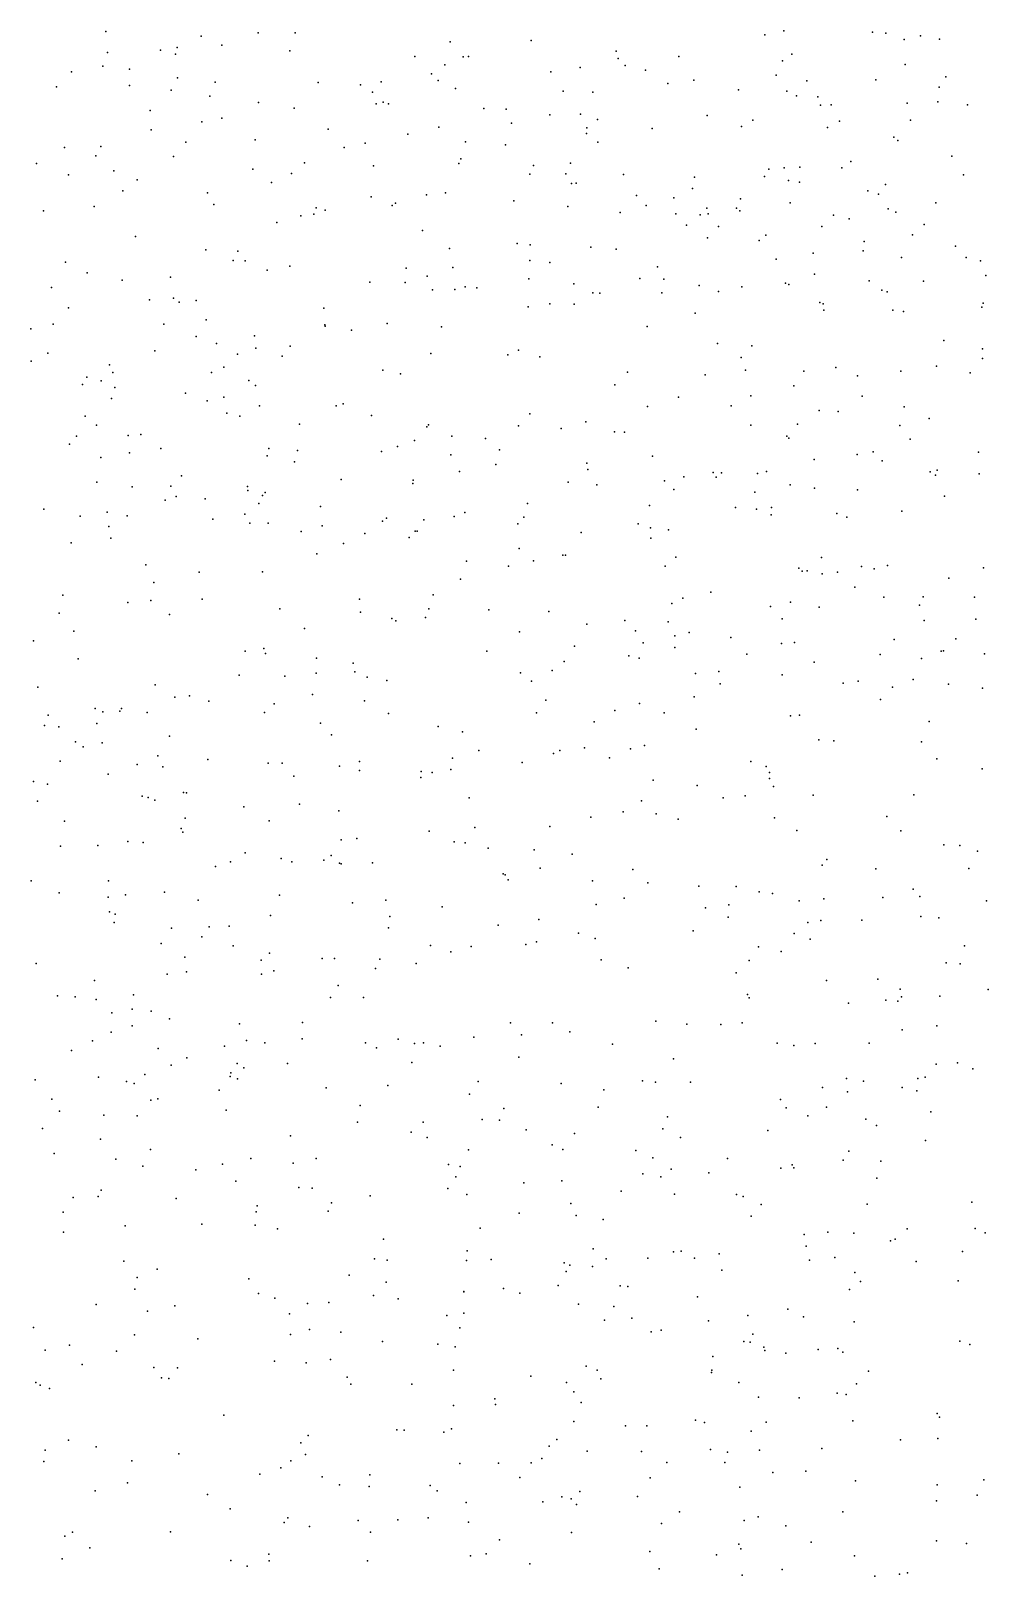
# Model space of a CAD drawing. Header units: metres. Extents: x -23.9 to 23.9, y -28.5 to 28.5.
# Drawn here: x -10.322 to -7.485, y -14.191 to -9.609 of the extents above; entities that cross this region are included whole.
import ezdxf

# ---------------------------------------------------------------- set-up
doc = ezdxf.new("R2010")
doc.units = ezdxf.units.M

msp = doc.modelspace()

# ---------------------------------------------------------------- linework, layer by layer
for p in [(-10.1002, -9.6109, -9.0457), (-9.6486, -9.6143, -13.7542), (-9.5391, -9.614, -13.4104), (-8.1466, -9.6203, -8.8748), (-8.0902, -9.6087, 9.3135), (-7.8272, -9.6122, -6.947), (-7.7877, -9.6159, -0.2449), (-9.9377, -9.6656, 8.4913), (-9.8887, -9.6583, 13.5143), (-9.8174, -9.6248, 9.7693), (-9.7558, -9.651, 10.355), (-9.5542, -9.6681, 5.8464), (-9.079, -9.6416, -4.6395), (-8.8392, -9.6376, 9.7464), (-7.7341, -9.6338, 11.6408), (-7.6855, -9.6229, -2.4034), (-7.6286, -9.633, 15.6838), (-10.1085, -9.7134, 3.4056), (-10.0954, -9.6724, -13.4001), (-9.893, -9.6781, -12.4814), (-9.1843, -9.6849, 1.1174), (-9.0954, -9.709, 14.7656), (-9.0413, -9.6851, -15.1517), (-9.0251, -9.6843, -13.4055), (-8.5876, -9.669, -10.6533), (-8.5812, -9.6909, -14.7376), (-8.5604, -9.7112, -2.3682), (-8.4014, -9.6843, -6.9507), (-8.0941, -9.6979, -11.6748), (-8.0662, -9.6775, -0.8016), (-7.7312, -9.7084, 4.7965), (-10.202, -9.7301, 1.4492), (-10.0296, -9.7217, 5.5371), (-9.8877, -9.7478, -10.6402), (-9.2842, -9.7598, -14.3123), (-9.1347, -9.7356, -2.2117), (-9.1154, -9.7561, 4.3194), (-8.7805, -9.7301, -4.4779), (-8.6944, -9.7174, -11.1044), (-8.5, -9.7249, -10.1939), (-8.3567, -9.7551, 14.853), (-8.1133, -9.7395, 15.4499), (-8.0222, -9.7567, -14.5376), (-7.8175, -9.754, -1.918), (-7.6098, -9.7446, 5.9805), (-10.246, -9.7747, 11.0472), (-10.0297, -9.771, 12.9497), (-9.9066, -9.7849, -1.4825), (-9.7921, -9.8022, -14.0146), (-9.7759, -9.7608, 10.9696), (-9.4705, -9.762, -15.1109), (-9.3454, -9.7683, 14.2204), (-9.3095, -9.7908, 7.9947), (-9.0635, -9.7795, 1.6744), (-8.7448, -9.7877, 13.5675), (-8.6565, -9.7903, 2.0171), (-8.4345, -9.765, -5.9608), (-8.2252, -9.7834, -1.2278), (-8.0814, -9.7876, -3.743), (-8.0528, -9.8008, -10.1239), (-7.9896, -9.8047, 10.5278), (-7.6295, -9.7755, 9.611), (-9.9687, -9.8451, 9.4715), (-9.6474, -9.8208, -10.0659), (-9.5417, -9.8382, 13.8149), (-9.2991, -9.8247, 6.157), (-9.2783, -9.82, -13.2012), (-9.2623, -9.8251, 7.5401), (-8.9792, -9.8392, 10.3819), (-8.9131, -9.8409, 6.2572), (-7.9813, -9.8289, -0.4638), (-7.9505, -9.8281, -5.828), (-7.7253, -9.8227, -11.4947), (-7.6338, -9.8194, 12.1712), (-7.5458, -9.8282, 10.3565), (-9.815, -9.8784, 12.081), (-9.7563, -9.8679, 3.4839), (-9.113, -9.894, -15.5134), (-8.8977, -9.8826, 0.0332), (-8.7839, -9.8576, 13.0673), (-8.6935, -9.8554, -0.9065), (-8.6742, -9.8963, -13.4022), (-8.6429, -9.8715, -8.8922), (-8.3177, -9.8594, 4.5918), (-8.2163, -9.8922, 10.967), (-8.182, -9.8731, -14.8901), (-7.9606, -9.8951, 1.0377), (-7.9251, -9.8766, 5.9383), (-7.7148, -9.8738, -10.6397), (-9.9652, -9.9017, -3.8815), (-9.8633, -9.9385, -9.066), (-9.6574, -9.9316, -14.8364), (-9.4406, -9.9002, 4.3354), (-9.331, -9.9419, -1.8356), (-9.2044, -9.9153, -2.4934), (-9.0344, -9.9372, -9.4953), (-8.6754, -9.9133, 0.6937), (-8.642, -9.9385, -0.3253), (-8.4806, -9.8978, -11.3493), (-7.7645, -9.9239, -9.7869), (-7.7525, -9.934, -1.1278), (-10.2225, -9.954, 5.7116), (-10.13, -9.979, -2.2272), (-10.1143, -9.9519, 8.7798), (-9.8993, -9.9809, -13.4862), (-9.3937, -9.9547, 1.3136), (-9.0473, -9.9883, -4.6717), (-8.9149, -9.9465, -9.8809), (-7.5924, -9.9803, -2.6768), (-10.305, -10.0021, 11.8632), (-10.0765, -10.024, 1.0705), (-9.6642, -10.0187, -1.6975), (-9.5498, -10.0314, 10.1058), (-9.5113, -9.9998, 7.1884), (-9.3062, -10.009, -12.7792), (-9.0535, -10.0023, -13.0216), (-8.8437, -10.0334, 5.7761), (-8.8328, -10.0083, 11.3104), (-8.7369, -10.0326, -6.2934), (-8.7226, -10.001, -2.744), (-8.1351, -10.0189, 15.1233), (-8.0897, -10.0151, 0.3232), (-8.0432, -10.0124, -13.6006), (-7.9183, -10.0151, 9.3865), (-7.8919, -9.9956, -2.3622), (-10.2106, -10.0358, -0.4778), (-10.0068, -10.0506, 0.4423), (-9.6086, -10.0586, -9.32), (-8.7194, -10.0614, -1.2125), (-8.7062, -10.0602, -3.1242), (-8.5654, -10.0349, -4.1142), (-8.3615, -10.0765, 13.8599), (-8.3547, -10.0422, 2.303), (-8.1476, -10.0402, -10.7101), (-8.0769, -10.0522, -0.0476), (-8.0438, -10.0572, 14.7255), (-7.7891, -10.064, -3.2225), (-7.558, -10.0357, -8.2778), (-10.0494, -10.0834, -13.7809), (-9.7983, -10.0887, 9.73), (-9.7796, -10.1238, -2.0005), (-9.3132, -10.1004, 12.492), (-9.2411, -10.1193, 1.841), (-9.1495, -10.0945, 14.2131), (-9.0927, -10.089, -2.9261), (-8.8909, -10.1131, 2.4242), (-8.5269, -10.0964, -6.9831), (-8.4986, -10.126, 16.9159), (-8.4169, -10.1037, 0.252), (-8.2187, -10.1064, -7.1421), (-8.0721, -10.1188, -11.1693), (-7.8418, -10.0825, -8.5186), (-7.8097, -10.0929, 4.8623), (-7.6402, -10.1183, -0.5484), (-10.2844, -10.1422, -9.031), (-10.135, -10.1298, 12.8718), (-9.5217, -10.1566, 0.5387), (-9.4831, -10.152, 5.7643), (-9.4764, -10.1334, -15.5478), (-9.4503, -10.1406, 3.6959), (-9.2514, -10.1265, 7.8166), (-8.7307, -10.129, 14.6562), (-8.5758, -10.1471, -6.0126), (-8.41, -10.1515, 0.8876), (-8.3382, -10.1538, -13.06), (-8.3185, -10.1346, -8.9543), (-8.3144, -10.1509, 9.5869), (-8.2311, -10.1344, -1.4921), (-8.2211, -10.1424, 11.2076), (-7.9431, -10.1552, 17.3974), (-7.8969, -10.1661, 18.1251), (-7.7814, -10.1366, -7.2468), (-7.7588, -10.1458, 10.6305), (-9.5935, -10.1769, 8.4771), (-9.1616, -10.2007, 5.6255), (-8.3784, -10.1843, 14.4233), (-8.2836, -10.1892, -10.0311), (-8.1438, -10.214, 17.7305), (-7.9781, -10.1891, -1.8842), (-7.7094, -10.2132, 15.2736), (-7.6749, -10.1824, 14.6503), (-10.0123, -10.2181, 10.9399), (-9.8037, -10.2581, -14.8588), (-9.7088, -10.2618, -9.9826), (-9.0813, -10.2539, -12.4984), (-8.8807, -10.2388, 13.5198), (-8.8423, -10.2428, 0.4217), (-8.6625, -10.2504, 4.4845), (-8.5872, -10.2555, 14.0712), (-8.3169, -10.2225, -2.7153), (-8.1636, -10.2304, 16.7425), (-7.8557, -10.2606, -0.2635), (-7.852, -10.233, 14.948), (-7.5815, -10.2468, -6.0229), (-10.2193, -10.2941, 8.8273), (-9.7225, -10.2891, -14.3004), (-9.6865, -10.2903, 3.4575), (-9.555, -10.3065, 1.4959), (-8.8432, -10.2898, 12.9247), (-8.7844, -10.2954, -4.2769), (-8.4644, -10.3083, 16.3507), (-8.1128, -10.2851, 1.5763), (-8.0032, -10.2676, 10.8428), (-7.7413, -10.2806, -14.5244), (-7.5501, -10.2806, -11.3175), (-7.5075, -10.2908, 18.3061), (-10.1551, -10.3261, 0.176), (-10.0518, -10.3483, 13.2757), (-9.9081, -10.3386, 6.2978), (-9.622, -10.3187, -4.4601), (-9.3172, -10.3536, 6.9771), (-9.2124, -10.3545, 13.7426), (-9.2099, -10.3124, -8.9451), (-9.148, -10.3363, -4.5473), (-9.0715, -10.3104, 12.6506), (-8.8466, -10.3439, 16.4244), (-8.5174, -10.3432, -1.4644), (-8.4463, -10.3448, 17.3258), (-7.9996, -10.33, -13.9951), (-7.8377, -10.3494, -7.696), (-7.6767, -10.351, 13.3341), (-7.4914, -10.3337, -9.4047), (-10.2609, -10.3695, -2.8143), (-9.8996, -10.4013, -2.6014), (-9.132, -10.377, 4.3369), (-9.0654, -10.3755, 6.2139), (-9.0349, -10.3675, -3.5934), (-9.0007, -10.3702, 7.7482), (-8.7132, -10.3585, -12.6372), (-8.6563, -10.3857, -0.305), (-8.6358, -10.3861, -6.2807), (-8.4522, -10.3852, 11.3817), (-8.3416, -10.3634, 2.4898), (-8.2836, -10.3812, -5.9094), (-8.2151, -10.3681, -0.1438), (-8.0855, -10.3565, 2.2303), (-8.0755, -10.3607, -9.4305), (-7.7995, -10.3773, 5.4428), (-7.7841, -10.382, -9.009), (-10.2104, -10.4297, 3.4045), (-9.971, -10.4062, -3.9199), (-9.8823, -10.4131, -11.3216), (-9.8318, -10.4077, -10.9218), (-9.4541, -10.4308, 11.9138), (-8.8481, -10.4269, 17.296), (-8.7839, -10.4176, -15.5822), (-8.7115, -10.4189, 5.9331), (-8.353, -10.4456, 4.6914), (-7.9836, -10.4145, -15.2471), (-7.9736, -10.4181, -13.291), (-7.9721, -10.4364, 12.7578), (-7.7669, -10.4365, -2.5142), (-7.7361, -10.4404, -14.9421), (-7.504, -10.4281, -13.8313), (-7.5, -10.416, 17.0997), (-10.322, -10.4918, -1.1401), (-10.2563, -10.4788, 20.1274), (-9.9277, -10.4783, 19.8882), (-9.8026, -10.4653, 9.7813), (-9.4511, -10.4803, 4.5096), (-9.4501, -10.4844, 8.1977), (-9.2664, -10.4765, -9.9419), (-9.105, -10.4866, 16.6332), (-8.4955, -10.4848, 0.7277), (-9.8322, -10.515, 13.4878), (-9.7717, -10.5354, 10.6977), (-9.659, -10.5126, -14.5607), (-9.3718, -10.4961, 1.9054), (-8.287, -10.5356, -13.7969), (-7.6161, -10.527, 12.4773), (-10.272, -10.5648, -9.8207), (-9.9548, -10.5571, -10.6286), (-9.7094, -10.5669, 0.6218), (-9.6554, -10.55, 6.04), (-9.5778, -10.5729, -2.6406), (-9.5536, -10.5435, 6.7699), (-9.1371, -10.5651, -3.0266), (-8.9082, -10.5694, 10.1223), (-8.8766, -10.5554, -0.8767), (-8.8139, -10.5755, 11.3698), (-8.2173, -10.5767, -12.5644), (-8.1853, -10.5427, 11.1773), (-7.5019, -10.5519, -14.1698), (-7.5013, -10.5799, -11.9628), (-10.3217, -10.5885, -3.5609), (-10.0887, -10.5985, 15.7929), (-10.0789, -10.6217, 15.3773), (-9.7872, -10.622, 1.1754), (-9.7507, -10.6056, 6.4654), (-9.2793, -10.6144, -8.7179), (-9.2266, -10.6258, 2.2956), (-8.5539, -10.6208, -12.0895), (-8.3234, -10.6288, 17.5412), (-8.204, -10.6143, 12.9655), (-8.0314, -10.6178, 5.0741), (-7.9364, -10.6068, -13.5895), (-7.7437, -10.6177, 18.4114), (-7.6383, -10.603, 7.1657), (-7.5384, -10.6223, -1.1885), (-10.1694, -10.6568, 19.347), (-10.1566, -10.6356, -11.6166), (-10.114, -10.6461, -9.4876), (-10.0736, -10.6659, -14.7875), (-9.6766, -10.6454, 10.2244), (-9.6567, -10.6598, -8.7239), (-8.5913, -10.658, 6.1695), (-8.0605, -10.6614, 10.7802), (-7.872, -10.6313, -13.0174), (-10.0829, -10.6989, -9.1485), (-9.8634, -10.6826, -15.4608), (-9.7996, -10.7057, 8.3774), (-9.7503, -10.6948, 3.6577), (-9.6447, -10.7204, -14.0447), (-9.4173, -10.7206, 1.5785), (-9.397, -10.7143, 12.3271), (-8.494, -10.722, 1.126), (-8.4022, -10.6944, 5.5172), (-8.246, -10.7207, -12.1961), (-8.1883, -10.6911, -6.2577), (-7.8578, -10.6922, -6.3435), (-10.1608, -10.7509, -12.4028), (-9.7415, -10.7418, 20.2226), (-9.7027, -10.7507, -13.6153), (-9.3129, -10.7492, -14.4368), (-8.8436, -10.7439, 0.4127), (-7.9852, -10.7342, 16.4043), (-7.9292, -10.7372, 12.4471), (-7.7334, -10.7231, -1.9179), (-7.6592, -10.7583, 17.0556), (-10.1872, -10.81, 9.948), (-10.1275, -10.7781, -15.2661), (-10.0341, -10.8085, -3.7049), (-9.9959, -10.8054, -13.8285), (-9.5264, -10.7749, -10.0443), (-9.1483, -10.7831, 10.4734), (-9.1437, -10.7772, 16.4066), (-9.074, -10.8104, 6.5331), (-8.8768, -10.78, -1.6189), (-8.7504, -10.7877, -9.3105), (-8.6776, -10.7684, -15.3075), (-8.5925, -10.7976, 16.1342), (-8.5628, -10.7986, 11.2449), (-8.1882, -10.7775, 1.5042), (-8.0814, -10.8104, -1.3375), (-8.0496, -10.7745, 1.9866), (-7.7465, -10.7792, -14.7713), (-10.2073, -10.8343, -10.5075), (-9.9365, -10.8469, -11.8888), (-9.6172, -10.847, -3.7385), (-9.5319, -10.8531, 8.1918), (-9.2833, -10.8557, 15.8446), (-9.2357, -10.8413, 4.5248), (-9.1851, -10.8237, 17.0216), (-8.975, -10.8169, 7.8079), (-8.933, -10.851, 17.3717), (-8.0751, -10.816, -4.8336), (-7.8254, -10.8567, -0.5933), (-7.7158, -10.8197, 9.4667), (-7.5135, -10.8576, -8.4773), (-10.1152, -10.8734, 10.3845), (-10.03, -10.86, 3.8355), (-9.622, -10.8685, -2.8332), (-9.5405, -10.8869, 11.9942), (-9.0771, -10.866, -9.9431), (-8.9443, -10.8945, -14.5457), (-8.6738, -10.8902, 4.6088), (-8.4795, -10.8696, -4.4434), (-8.0002, -10.8794, 7.4056), (-7.8733, -10.865, 10.418), (-7.7985, -10.8832, -0.9431), (-10.1265, -10.9464, -0.8158), (-9.8755, -10.9284, -1.9128), (-9.4029, -10.9389, -15.6393), (-9.1899, -10.9511, -1.4499), (-9.1895, -10.941, 2.059), (-9.0519, -10.9148, 10.8467), (-8.7295, -10.9472, -0.9179), (-8.6715, -10.9096, 0.6736), (-8.4444, -10.9426, -4.8193), (-8.3864, -10.9312, 5.1915), (-8.3003, -10.9183, 10.6509), (-8.291, -10.932, -7.2089), (-8.2756, -10.9193, 13.1962), (-8.1681, -10.9209, -6.8463), (-8.1419, -10.915, 9.874), (-7.657, -10.9163, -13.1473), (-7.6411, -10.9262, -5.1433), (-7.6355, -10.911, -10.8465), (-7.5113, -10.9222, -8.1264), (-10.0218, -10.9604, -9.6999), (-9.9074, -10.9588, 6.7626), (-9.8914, -10.9892, 11.0502), (-9.8052, -10.9961, 6.2449), (-9.68, -10.9593, 19.437), (-9.6794, -10.9711, -1.5151), (-9.6352, -10.9866, 4.2779), (-9.6281, -10.978, 0.9155), (-8.6444, -10.9544, -1.9581), (-8.4167, -10.9688, -0.6051), (-8.1767, -10.9768, -1.6255), (-8.0718, -10.9545, 13.5338), (-7.9993, -10.9649, -12.5772), (-7.8723, -10.97, -7.8502), (-7.6142, -10.9885, -4.1883), (-10.284, -11.0267, 5.6964), (-10.0963, -11.0356, 4.2998), (-9.9237, -11.0005, -15.587), (-9.6875, -11.0413, -3.2732), (-9.6463, -11.0101, -8.7383), (-9.4641, -11.019, 16.7721), (-9.0363, -11.0369, -15.3906), (-8.8499, -11.0104, -11.899), (-8.4882, -11.0159, 5.5854), (-8.2333, -11.0221, 1.8111), (-8.1711, -11.0274, 17.5415), (-8.1269, -11.0221, -12.0858), (-7.9329, -11.0395, -14.9058), (-7.741, -11.0327, 9.862), (-10.1757, -11.0477, -11.3024), (-10.0911, -11.0787, 12.6272), (-10.0371, -11.0464, 19.1982), (-9.7831, -11.0561, -1.0668), (-9.6731, -11.0683, 12.3639), (-9.6192, -11.0688, -10.8982), (-9.4584, -11.0766, -12.3583), (-9.2799, -11.0622, -8.7391), (-9.2677, -11.0533, -11.0723), (-9.1571, -11.059, -1.107), (-9.0678, -11.0487, 6.7886), (-8.8789, -11.0709, -11.4344), (-8.8608, -11.0507, -9.0758), (-8.5221, -11.07, 1.5418), (-8.4851, -11.0824, -11.1662), (-8.4324, -11.0882, -11.8152), (-8.1276, -11.0434, -0.9548), (-7.9037, -11.0502, 6.7491), (-10.2025, -11.127, 9.1929), (-10.0849, -11.1129, 16.3199), (-9.5205, -11.0928, 19.7336), (-9.3958, -11.1283, -11.3832), (-9.3325, -11.0993, -14.3543), (-9.2008, -11.1113, 3.0445), (-9.1828, -11.0921, 2.6238), (-9.1768, -11.0926, 0.6365), (-8.6913, -11.0965, 2.7715), (-8.4849, -11.1128, 2.1622), (-9.4746, -11.1597, -11.9712), (-8.8744, -11.1434, -9.5671), (-8.7451, -11.1633, 10.7344), (-8.7374, -11.1634, 6.9719), (-8.4108, -11.1691, 10.174), (-7.9788, -11.1701, 17.0243), (-9.9817, -11.1921, 11.9559), (-9.8231, -11.2142, -11.2915), (-9.6352, -11.2126, 8.0499), (-9.0313, -11.1807, -15.717), (-8.9065, -11.1957, -14.2372), (-8.8325, -11.1804, 1.8927), (-8.4418, -11.1959, 17.3802), (-8.0457, -11.2023, -11.7855), (-8.0361, -11.2108, 12.5355), (-8.0211, -11.21, -1.4141), (-7.9772, -11.2187, 10.8275), (-7.9318, -11.2136, 10.4192), (-7.8606, -11.1972, 7.7824), (-7.8224, -11.2041, -11.0245), (-7.7833, -11.1939, -11.4608), (-7.499, -11.2008, -14.4829), (-9.9578, -11.2441, -9.483), (-9.0489, -11.2346, -13.9253), (-7.8797, -11.2585, -12.2567), (-7.6015, -11.2317, -12.4532), (-10.2275, -11.2823, 9.7075), (-10.0351, -11.304, 20.5091), (-9.9668, -11.2975, -10.9214), (-9.8143, -11.2943, -1.833), (-9.3478, -11.2938, -1.3477), (-9.1299, -11.2807, -10.5999), (-8.4226, -11.3068, -0.8162), (-8.3902, -11.2906, 16.344), (-8.3072, -11.2729, 5.2621), (-8.1295, -11.316, -5.1683), (-8.0711, -11.3027, -1.7596), (-7.9855, -11.3176, -12.5999), (-7.7941, -11.2879, -6.7671), (-7.688, -11.3112, 17.5399), (-7.677, -11.2865, 18.0028), (-7.5252, -11.2879, 18.492), (-10.2384, -11.3355, -14.9407), (-9.9108, -11.3396, -15.9289), (-9.5847, -11.3226, -10.495), (-9.3453, -11.3321, -9.7978), (-9.252, -11.3509, 4.4608), (-9.2407, -11.3576, 2.2953), (-9.152, -11.3482, -16.1058), (-9.1422, -11.3228, 3.3537), (-8.9652, -11.3255, 16.9365), (-8.7871, -11.33, 3.3449), (-8.5621, -11.357, 5.6795), (-8.4331, -11.3608, 6.0064), (-8.095, -11.3524, 7.4769), (-7.6746, -11.3572, -3.9327), (-7.521, -11.3532, 7.91), (-10.195, -11.3887, 8.8596), (-9.5114, -11.3813, -13.6531), (-8.8743, -11.3907, 7.4709), (-8.6747, -11.3675, -4.1647), (-8.5305, -11.3881, -5.0036), (-8.4135, -11.4028, 3.0388), (-8.3708, -11.3929, 4.7971), (-8.2476, -11.4075, 11.184), (-10.3142, -11.417, 5.1863), (-9.6871, -11.4479, 11.5243), (-9.632, -11.4405, -16.2029), (-9.6268, -11.455, -14.3973), (-8.971, -11.4485, 10.3756), (-8.7109, -11.4333, -15.5124), (-8.5077, -11.4231, -15.0504), (-8.4138, -11.4375, 17.0775), (-8.0975, -11.4249, -14.8392), (-8.0588, -11.4222, -11.506), (-7.7635, -11.4138, -5.3176), (-7.6236, -11.4482, -10.3257), (-7.6175, -11.4473, 13.5073), (-7.5808, -11.411, -10.6661), (-10.1819, -11.4711, 16.1206), (-9.4754, -11.4692, 16.8983), (-9.3668, -11.4836, -9.4733), (-8.7411, -11.4791, 11.105), (-8.5501, -11.4622, 6.6411), (-8.5192, -11.4691, 7.1097), (-8.1998, -11.4573, 12.0434), (-8.0004, -11.4803, 6.8693), (-7.8045, -11.4577, -7.3616), (-7.6828, -11.4701, -13.2094), (-7.4955, -11.4562, 18.8068), (-9.7043, -11.5187, -8.5883), (-9.5694, -11.522, 2.5126), (-9.4763, -11.5133, -11.7381), (-9.3616, -11.5096, -12.3051), (-9.3256, -11.5254, -10.2143), (-9.2675, -11.5354, 15.5536), (-8.8708, -11.5126, -14.6825), (-8.8381, -11.537, 4.48), (-8.7774, -11.5049, 16.5892), (-8.352, -11.5146, 2.6295), (-8.2834, -11.5081, 6.382), (-8.2792, -11.5448, -10.8096), (-8.0949, -11.5178, -3.8091), (-7.9146, -11.5425, 13.23), (-7.8702, -11.5369, 11.1891), (-7.7071, -11.5318, 10.5851), (-7.6027, -11.5459, 11.4705), (-10.3018, -11.5544, -2.5244), (-9.9538, -11.548, -14.6073), (-9.8951, -11.584, 4.4617), (-9.8517, -11.5805, 19.4996), (-9.487, -11.577, 7.9022), (-8.3565, -11.5837, -15.3843), (-7.8038, -11.591, -14.5012), (-7.7681, -11.555, -9.9153), (-7.502, -11.5575, 10.9084), (-10.271, -11.6381, -7.2727), (-10.1315, -11.6185, -8.3607), (-10.1092, -11.628, -11.1637), (-10.0581, -11.6259, -7.9841), (-10.0532, -11.6179, -15.0976), (-9.9773, -11.6298, 15.7824), (-9.7946, -11.5963, -1.4374), (-9.6294, -11.6297, 20.5663), (-9.6009, -11.6041, 15.5671), (-9.3334, -11.5954, -1.592), (-9.2622, -11.6329, -1.152), (-8.8236, -11.6312, -15.9078), (-8.7959, -11.5929, -0.7892), (-8.591, -11.6241, -10.6658), (-8.5179, -11.6034, 3.3147), (-8.445, -11.6305, 5.3195), (-8.0443, -11.6375, 9.9798), (-10.282, -11.6689, 19.4743), (-10.2396, -11.6724, 10.7116), (-10.1262, -11.6622, 8.5708), (-9.4633, -11.6617, 3.3051), (-9.115, -11.6715, -16.212), (-8.6523, -11.6579, -2.0912), (-8.3498, -11.6794, 12.9304), (-8.0711, -11.6398, -1.2097), (-7.6598, -11.657, 13.0144), (-10.1895, -11.7169, 9.2921), (-10.1109, -11.72, -13.3781), (-9.9115, -11.7002, -10.5336), (-9.431, -11.696, 4.7338), (-9.0426, -11.6868, 10.7459), (-8.5036, -11.7279, 2.2997), (-7.9867, -11.7105, 7.21), (-7.9419, -11.7144, 11.8013), (-7.6826, -11.7165, -14.0746), (-10.2355, -11.7742, 8.9362), (-10.1667, -11.7319, 11.9274), (-9.9458, -11.7586, 20.6754), (-9.7973, -11.7689, 11.5412), (-9.3477, -11.7752, 2.2381), (-9.0724, -11.7653, 16.6803), (-8.9946, -11.7428, -1.9658), (-8.7732, -11.7514, -4.2491), (-8.7542, -11.7428, -10.3886), (-8.6808, -11.7343, 12.2631), (-8.6068, -11.7643, -3.8009), (-8.545, -11.7375, 11.2499), (-8.1886, -11.7748, -15.1164), (-7.6373, -11.7673, 6.7926), (-10.093, -11.8131, 8.2008), (-10.0066, -11.7837, 16.0938), (-9.9311, -11.7906, 16.5187), (-9.6192, -11.7803, -1.0547), (-9.5771, -11.7806, -1.8243), (-9.5426, -11.819, -13.3676), (-9.4077, -11.7886, 7.6221), (-9.3485, -11.8018, 19.7551), (-9.1657, -11.8045, 20.1455), (-9.1326, -11.8082, -14.5663), (-9.0771, -11.799, 4.6792), (-8.8663, -11.7779, 16.0898), (-8.1424, -11.7899, -5.0612), (-8.1324, -11.8082, 2.1554), (-7.5022, -11.7971, -4.1637), (-10.3147, -11.8346, 5.3837), (-10.2731, -11.8425, -6.6667), (-9.8701, -11.8672, 10.8791), (-9.1659, -11.8226, -4.2741), (-8.4773, -11.8301, 9.908), (-8.3476, -11.8467, -15.61), (-8.1324, -11.8257, -3.6037), (-8.121, -11.8495, 6.5282), (-10.3028, -11.8932, 20.4562), (-9.9927, -11.8779, -9.5785), (-9.9745, -11.8822, -11.4682), (-9.9547, -11.8897, -7.2035), (-9.861, -11.8682, 5.2287), (-9.6913, -11.91, 15.8066), (-9.5259, -11.9015, -8.4727), (-9.023, -11.8825, 7.5896), (-8.5125, -11.8915, -4.7791), (-8.2701, -11.883, -14.1972), (-8.2048, -11.877, -10.8576), (-8.0037, -11.8748, 6.1164), (-7.7054, -11.8745, 10.4356), (-10.2225, -11.9518, -12.8642), (-9.8644, -11.9435, -13.0479), (-9.6161, -11.9512, 2.6709), (-9.4097, -11.9212, 16.6836), (-8.6624, -11.9405, -0.9933), (-8.5663, -11.9243, 1.8555), (-8.4686, -11.9302, -1.8517), (-8.404, -11.946, 3.1205), (-8.118, -11.9422, 11.5865), (-7.7851, -11.9381, -3.709), (-9.877, -11.9735, -15.134), (-9.8722, -11.9844, -14.4957), (-9.3564, -12.0031, -8.9283), (-9.1417, -11.9816, -4.7894), (-9.0067, -11.9712, -13.9094), (-8.7842, -11.9677, -15.8644), (-8.0517, -11.9802, -13.9149), (-7.7439, -11.9804, 2.0593), (-10.2339, -12.0267, 10.3663), (-10.1241, -12.0239, 8.6169), (-10.0344, -12.0122, -1.9862), (-9.9889, -12.015, 19.5464), (-9.6865, -12.046, 20.845), (-9.402, -12.0074, -9.7687), (-9.0678, -12.013, -1.6178), (-9.0353, -12.0165, 5.0727), (-8.9671, -12.0321, 10.4077), (-8.8299, -12.0372, -14.4423), (-8.718, -12.0496, 12.6339), (-7.6166, -12.022, 7.0373), (-7.5692, -12.0239, -4.5888), (-7.516, -12.0414, -4.9949), (-9.7745, -12.087, -16.0803), (-9.7305, -12.0731, -7.4065), (-9.5802, -12.0633, -0.8294), (-9.5488, -12.0725, 16.3957), (-9.4539, -12.0681, 7.4289), (-9.4316, -12.0541, -1.9976), (-9.407, -12.0766, 16.0148), (-9.402, -12.079, -3.9769), (-9.3094, -12.0753, 20.6944), (-8.8129, -12.0916, -9.9341), (-8.5384, -12.0953, -1.4265), (-7.9768, -12.0831, -14.4773), (-7.963, -12.0654, 2.5374), (-7.8177, -12.0934, 7.7051), (-7.5421, -12.0924, 8.094), (-10.3213, -12.1294, -1.7625), (-10.0922, -12.1294, 20.7607), (-8.9224, -12.1083, 2.1437), (-8.9161, -12.1116, 10.7409), (-8.9076, -12.1262, -13.5044), (-8.6578, -12.1291, 7.2154), (-8.4939, -12.1346, -3.5551), (-10.2386, -12.1649, -11.4324), (-10.0935, -12.178, -13.2757), (-10.0412, -12.1705, 8.0213), (-9.9257, -12.1631, 5.3907), (-9.8263, -12.1863, 7.3355), (-9.585, -12.172, 5.082), (-9.2703, -12.1861, 2.3929), (-8.5641, -12.1807, 1.5381), (-8.3423, -12.1444, 10.0379), (-8.2312, -12.1462, 1.4501), (-8.1633, -12.1621, -11.2024), (-8.1235, -12.167, -3.5025), (-7.9717, -12.1823, -9.9955), (-7.7972, -12.1788, -9.6566), (-7.707, -12.1538, -2.8308), (-7.6873, -12.1752, 2.3723), (-10.0895, -12.2209, -9.5645), (-10.0724, -12.2277, 5.963), (-9.6123, -12.2323, -4.4539), (-9.3687, -12.1948, -16.0995), (-9.1034, -12.2063, -1.2226), (-8.6466, -12.1997, 10.9938), (-8.3227, -12.2094, 13.0205), (-8.2538, -12.2003, 3.5074), (-8.0451, -12.1886, 5.9407), (-7.4892, -12.1884, -14.1399), (-10.0749, -12.2523, -14.5648), (-9.9056, -12.2697, -0.7781), (-9.7935, -12.265, 11.3931), (-9.7341, -12.2632, -9.9114), (-9.2623, -12.2685, 3.1321), (-9.2586, -12.2348, -14.0726), (-8.9374, -12.2605, -4.9877), (-8.8167, -12.2442, 3.5871), (-8.3588, -12.277, -4.8554), (-8.2557, -12.2368, -15.4648), (-8.019, -12.2523, 13.5007), (-7.981, -12.247, -14.7919), (-7.859, -12.2456, -3.2423), (-7.6843, -12.2349, 1.1329), (-7.6313, -12.2387, 1.5551), (-9.9359, -12.3148, -10.6174), (-9.8159, -12.2949, -15.6349), (-9.7227, -12.3223, -7.9338), (-9.1375, -12.3209, 20.4792), (-9.0175, -12.3235, -3.5826), (-8.8555, -12.3176, -15.7786), (-8.8235, -12.3095, 5.2108), (-8.6985, -12.2839, 12.3093), (-8.6495, -12.2998, 6.8411), (-8.1651, -12.325, 11.7312), (-8.0599, -12.2849, 3.1899), (-8.0125, -12.3018, -10.6618), (-7.5547, -12.3216, 12.7593), (-9.866, -12.3554, -14.1658), (-9.6395, -12.3646, -9.3452), (-9.6148, -12.3439, 6.6761), (-9.4587, -12.3596, -9.0451), (-9.422, -12.3594, -3.6479), (-9.2879, -12.3615, 7.1372), (-9.077, -12.3396, 20.0831), (-8.6317, -12.3636, 2.6696), (-8.1929, -12.3657, 13.8299), (-8.0984, -12.3383, 6.3732), (-10.3066, -12.3741, 14.456), (-9.9186, -12.4063, 14.8), (-9.8604, -12.3992, 6.9028), (-9.6387, -12.4061, 10.4979), (-9.6025, -12.3955, -8.5336), (-9.3008, -12.3886, -15.7217), (-9.1797, -12.3745, 6.7098), (-8.5518, -12.3866, 12.7384), (-8.232, -12.4015, 10.5777), (-7.6091, -12.3724, 7.052), (-7.568, -12.3752, -4.4846), (-10.1336, -12.4248, 19.6636), (-9.4116, -12.4394, -2.0406), (-7.964, -12.4242, 1.3437), (-7.8116, -12.421, -14.0517), (-7.7452, -12.4502, -2.2508), (-7.485, -12.4511, -13.8081), (-10.2429, -12.4704, 6.7398), (-10.1908, -12.4733, 6.3732), (-10.1291, -12.4805, -7.1085), (-10.0183, -12.4675, -8.368), (-9.4341, -12.475, -4.863), (-9.3358, -12.4753, -9.7929), (-8.1984, -12.4663, 10.9713), (-8.1931, -12.4758, 11.4097), (-7.8983, -12.4914, 11.9126), (-7.7878, -12.483, 0.9021), (-7.7521, -12.4864, -14.6539), (-7.742, -12.4731, 2.5548), (-7.6284, -12.4707, -3.9855), (-10.0822, -12.5203, -9.3855), (-10.0219, -12.5098, -13.2865), (-9.9659, -12.5152, -12.8293), (-9.911, -12.5387, -15.1886), (-9.7041, -12.5527, -3.8741), (-9.5171, -12.5487, -14.0104), (-8.901, -12.5503, 3.7948), (-8.7757, -12.5505, -10.6979), (-8.4696, -12.5451, 6.5631), (-8.378, -12.5545, 12.0853), (-8.2138, -12.5506, -3.6057), (-10.0837, -12.5779, -1.9885), (-10.0217, -12.5595, 11.5455), (-9.5178, -12.5972, 10.8985), (-9.2333, -12.5983, -1.0714), (-9.0091, -12.5926, -9.9373), (-8.8683, -12.5862, 2.2617), (-8.7244, -12.577, -3.4677), (-8.2768, -12.5554, 12.8752), (-7.7394, -12.5709, -3.6651), (-7.6366, -12.5595, 12.3588), (-10.2018, -12.6318, -10.3767), (-10.1398, -12.6038, -10.0359), (-9.945, -12.6265, 15.3061), (-9.7486, -12.6195, 5.9717), (-9.6828, -12.6021, -8.8288), (-9.6285, -12.6092, -4.5401), (-9.3307, -12.6094, -12.4451), (-9.2979, -12.6238, 19.881), (-9.1854, -12.6115, 3.1853), (-9.1585, -12.6091, -13.9371), (-9.1088, -12.6195, -13.5191), (-8.5978, -12.6139, 13.1688), (-8.11, -12.6106, -4.7099), (-8.061, -12.6178, 3.7584), (-7.9978, -12.6116, -3.1424), (-7.8378, -12.61, -2.6808), (-9.9059, -12.6752, -7.5092), (-9.8594, -12.654, 7.3543), (-9.7109, -12.6707, 14.6824), (-9.6905, -12.6833, 20.6372), (-9.5612, -12.6707, -0.8762), (-9.1928, -12.6681, -3.2517), (-8.876, -12.6523, 6.3695), (-8.4175, -12.6567, 6.075), (-7.6385, -12.6732, 7.5297), (-7.5755, -12.6692, 2.2196), (-7.5301, -12.6867, -0.9036), (-10.3094, -12.7187, -13.5588), (-10.1216, -12.7115, 10.2413), (-10.0385, -12.7239, -7.9749), (-10.0159, -12.7297, -0.9574), (-9.984, -12.703, -14.3381), (-9.7317, -12.7091, 15.0328), (-9.7296, -12.6983, 5.6273), (-9.7099, -12.7166, 1.6374), (-9.2642, -12.7357, -1.7337), (-8.996, -12.7244, 6.0227), (-8.7503, -12.7304, -4.9364), (-8.5089, -12.7225, -13.2217), (-8.4712, -12.7257, 1.2876), (-8.367, -12.7257, 14.0563), (-7.9043, -12.7148, -0.9615), (-7.8543, -12.7233, -4.3846), (-7.6933, -12.7149, 11.6085), (-7.6718, -12.7109, 9.5491), (-10.2596, -12.7767, 14.1777), (-9.9662, -12.7791, -9.7218), (-9.9463, -12.7754, 7.8203), (-9.7641, -12.7501, 1.9893), (-9.4469, -12.743, 14.3712), (-9.0223, -12.7621, -15.1769), (-8.6235, -12.7492, 13.8281), (-8.0998, -12.7776, -10.2139), (-7.9753, -12.742, -14.9521), (-7.9013, -12.7546, -9.9123), (-7.7392, -12.7417, 12.9011), (-7.6962, -12.7514, 10.7415), (-10.2372, -12.8124, 8.5536), (-10.1062, -12.8237, 1.8564), (-10.0073, -12.8264, -11.9717), (-9.7433, -12.809, 10.4808), (-9.3458, -12.7951, -9.6461), (-8.9203, -12.8046, -10.448), (-8.641, -12.8001, -10.9979), (-8.4354, -12.8287, -4.5686), (-8.0839, -12.8021, 10.5333), (-8.0194, -12.8262, -4.0657), (-7.964, -12.7999, 14.1406), (-7.6548, -12.8142, 9.8771), (-10.2878, -12.8636, -7.6568), (-9.3545, -12.8449, 1.8831), (-9.195, -12.8745, 3.4132), (-9.1597, -12.8443, 5.5702), (-8.9843, -12.8372, 19.986), (-8.9327, -12.8392, 14.7286), (-8.8539, -12.8678, -1.4051), (-8.4491, -12.8647, -3.8117), (-8.1375, -12.8693, -1.5237), (-7.8475, -12.8359, -1.7949), (-7.8159, -12.8551, 3.4376), (-10.1157, -12.8953, -12.9248), (-9.5525, -12.8851, 19.3405), (-9.1472, -12.8899, 14.0867), (-8.7775, -12.9116, 1.9358), (-8.7111, -12.8787, 2.3303), (-8.3965, -12.8901, 12.8672), (-7.6707, -12.8989, 0.7225), (-10.2533, -12.9376, -10.0784), (-10.0705, -12.954, 15.4743), (-9.9678, -12.9259, -14.6721), (-9.6702, -12.9522, -3.4466), (-9.5444, -12.9665, -15.2646), (-9.4765, -12.952, 1.2916), (-9.0255, -12.9267, -13.2058), (-8.7453, -12.926, 13.3195), (-8.5295, -12.9284, 0.9352), (-8.4789, -12.9509, 10.5546), (-8.2573, -12.952, 11.3776), (-7.9145, -12.9576, 1.5963), (-7.8973, -12.9308, 2.952), (-7.8033, -12.9605, 9.0162), (-9.9902, -12.9756, 2.2355), (-9.8329, -12.9856, -4.4145), (-9.754, -12.9696, 11.1979), (-9.0846, -12.9707, 15.0393), (-9.0628, -13.007, 2.9094), (-9.0501, -12.9764, 1.2916), (-8.5083, -12.998, -1.556), (-8.4547, -13.0066, -1.1024), (-8.424, -12.9842, -2.9518), (-8.3131, -12.9951, 2.5072), (-8.0993, -12.9814, 1.1006), (-8.0653, -12.9717, -3.4995), (-8.061, -12.9802, -2.7307), (-7.8149, -13.0112, -14.6172), (-10.1133, -13.0465, 1.2875), (-9.7147, -13.0201, -1.4179), (-9.5281, -13.038, 2.2944), (-9.4885, -13.0404, 20.2641), (-9.0862, -13.041, 1.6343), (-8.8611, -13.0247, -1.7426), (-8.7485, -13.0189, -4.697), (-8.5726, -13.0495, 11.2016), (-8.4141, -13.0581, 3.897), (-8.2306, -13.0589, 10.3046), (-10.1965, -13.068, -4.2357), (-10.1228, -13.0656, -3.7207), (-9.8911, -13.0709, -14.9894), (-9.6518, -13.0927, -9.604), (-9.4309, -13.0838, -4.4991), (-9.3167, -13.0636, -11.8559), (-9.0299, -13.0597, 3.6503), (-8.7214, -13.0862, -15.486), (-8.2112, -13.0654, 9.44), (-8.1574, -13.0884, 9.81), (-7.8438, -13.088, -10.776), (-7.5328, -13.0819, -9.1828), (-10.226, -13.1113, -11.2058), (-9.8155, -13.1469, 14.1795), (-9.6573, -13.1499, -12.1085), (-9.6544, -13.1103, 10.6951), (-9.4408, -13.1087, 15.1501), (-8.875, -13.1143, 14.0614), (-8.7061, -13.1217, 14.7861), (-8.6254, -13.1337, -0.7848), (-8.187, -13.123, -2.1601), (-10.2256, -13.1708, -10.4114), (-10.0429, -13.1525, -1.7593), (-9.591, -13.1608, -0.499), (-9.2767, -13.1916, 11.006), (-8.9907, -13.1595, -10.0214), (-8.03, -13.1778, 3.6443), (-7.96, -13.1705, -15.2234), (-7.883, -13.1741, -12.4371), (-7.7602, -13.1913, 0.9653), (-7.7251, -13.161, 11.4304), (-7.5236, -13.1599, 15.3143), (-7.4937, -13.1724, 2.5588), (-9.0287, -13.2267, -15.3643), (-8.6558, -13.2208, -3.3201), (-8.4171, -13.2297, 12.9541), (-8.3943, -13.2269, 14.0086), (-8.2819, -13.2347, -13.0438), (-8.0243, -13.2128, 12.841), (-7.7739, -13.1971, -2.6059), (-7.5605, -13.228, 13.1079), (-10.0463, -13.2567, -11.6189), (-9.9474, -13.2808, -11.0769), (-9.3035, -13.2495, -3.2128), (-9.2659, -13.2538, -1.7446), (-9.0306, -13.2546, 0.995), (-8.9578, -13.2516, -2.7816), (-8.7412, -13.262, 10.8158), (-8.7359, -13.288, -10.6314), (-8.7247, -13.2692, 2.0936), (-8.6572, -13.2724, 19.967), (-8.6171, -13.25, 14.4444), (-8.4938, -13.2477, -2.6631), (-8.3548, -13.2481, 2.7847), (-8.2742, -13.2839, 0.8151), (-8.0141, -13.2539, 14.0854), (-7.9396, -13.2456, -10.1585), (-7.6985, -13.2582, 8.8438), (-10.0066, -13.3051, -0.5104), (-9.6765, -13.3092, -0.1241), (-9.3784, -13.2983, -0.9438), (-9.2692, -13.3195, -13.5118), (-8.7592, -13.3292, 19.2768), (-8.575, -13.33, -1.9051), (-8.5526, -13.3318, -3.6531), (-7.8803, -13.2906, -0.4846), (-7.8629, -13.3171, -9.7234), (-7.5733, -13.3148, 13.772), (-10.0137, -13.3402, 15.2897), (-9.6474, -13.3526, -15.2635), (-9.5987, -13.3671, -4.6861), (-9.4387, -13.379, 1.127), (-9.3068, -13.3592, -2.7672), (-9.2336, -13.3682, 11.3618), (-9.0391, -13.3469, 15.1806), (-9.0386, -13.3483, -4.4241), (-8.9211, -13.3375, 3.1727), (-8.8728, -13.3518, -13.1695), (-8.3459, -13.3623, -12.7088), (-7.8961, -13.341, 16.361), (-10.129, -13.3854, -12.9223), (-9.9769, -13.4047, 2.3997), (-9.8957, -13.3892, 19.3834), (-9.5556, -13.4134, -14.0767), (-9.5024, -13.3827, -1.2536), (-9.0894, -13.4183, -11.8548), (-9.0386, -13.411, -10.478), (-8.6991, -13.3842, 11.1692), (-8.5938, -13.3909, 0.7586), (-8.1973, -13.4181, 2.0556), (-8.0783, -13.3995, 11.5788), (-8.0317, -13.4224, 15.9644), (-10.3144, -13.4532, 14.3821), (-9.4966, -13.4594, 2.3893), (-9.4038, -13.4674, 13.8632), (-9.0509, -13.4547, -0.3761), (-8.6217, -13.432, -11.6079), (-8.5411, -13.4263, -13.1885), (-8.4833, -13.4662, -11.2222), (-8.4544, -13.4612, 3.3969), (-8.3132, -13.4335, 10.2424), (-7.8815, -13.4369, 1.6863), (-10.2081, -13.5058, 10.5641), (-10.0149, -13.4749, -10.208), (-9.8275, -13.4873, -14.3455), (-9.5525, -13.4748, -3.0751), (-9.2803, -13.495, 20.3979), (-9.1162, -13.503, -1.9202), (-9.0649, -13.5108, 19.0723), (-8.2087, -13.4947, 13.8531), (-8.1906, -13.4974, -10.2213), (-8.1826, -13.4729, -15.3914), (-8.1501, -13.5116, 3.5481), (-7.9304, -13.516, 1.117), (-7.5688, -13.4944, -11.5045), (-7.5394, -13.5042, -12.152), (-10.2799, -13.5205, 10.0795), (-10.0688, -13.5235, -3.4241), (-9.6001, -13.553, -12.6005), (-9.5063, -13.5585, 0.0861), (-9.4344, -13.5487, -11.7348), (-8.3005, -13.5392, -3.7704), (-8.1469, -13.5217, 16.522), (-8.0844, -13.5297, 13.1158), (-7.9885, -13.5184, -12.2385), (-7.9156, -13.5269, -3.797), (-10.17, -13.5638, -10.6498), (-9.958, -13.5721, -4.6881), (-9.9352, -13.6025, 19.8063), (-9.9129, -13.6046, 14.3452), (-9.8878, -13.573, -14.7587), (-9.3851, -13.6006, -1.6923), (-9.0692, -13.58, -15.2622), (-8.8405, -13.5979, 2.025), (-8.6765, -13.568, 15.4761), (-8.6434, -13.5799, 19.54), (-8.6324, -13.6056, 10.5525), (-8.3048, -13.5871, 13.458), (-8.3036, -13.5799, 16.1792), (-7.8398, -13.5829, 13.3959), (-10.3073, -13.6163, 11.4158), (-10.2942, -13.625, 14.8767), (-10.2667, -13.6341, 2.1233), (-9.3733, -13.6213, -10.1711), (-9.1925, -13.6219, 10.6356), (-8.7344, -13.6172, -0.2973), (-8.7133, -13.644, 10.8827), (-8.2237, -13.6167, 9.2924), (-7.9319, -13.6486, -0.0929), (-7.9053, -13.6524, -11.5004), (-7.8749, -13.621, -10.7143), (-9.0695, -13.685, -4.3913), (-8.9468, -13.6653, -14.045), (-8.9453, -13.6822, -13.5481), (-8.6906, -13.6764, -1.9647), (-8.1651, -13.6599, -9.7665), (-8.0447, -13.6625, 15.6854), (-9.7498, -13.7137, -1.6947), (-8.7124, -13.7324, -15.2937), (-8.5597, -13.7449, -13.4213), (-8.4967, -13.7448, 0.8522), (-8.3524, -13.7284, -2.5028), (-8.3252, -13.7349, 15.3476), (-8.1427, -13.7344, -15.1406), (-7.8862, -13.7308, 10.3108), (-7.6359, -13.7087, 11.3255), (-7.6285, -13.7193, -0.3552), (-10.2104, -13.7882, -11.3406), (-9.5006, -13.7741, -14.3124), (-9.2372, -13.7568, 2.0508), (-9.2154, -13.7585, 15.5477), (-9.0984, -13.7638, -11.6422), (-9.0759, -13.7544, -10.4053), (-8.7635, -13.786, 19.9262), (-8.1872, -13.7613, 1.9222), (-7.7444, -13.7867, -11.8456), (-7.634, -13.783, -9.3551), (-10.28, -13.8178, -1.7619), (-10.1282, -13.8071, 1.3612), (-9.8834, -13.8284, -12.8011), (-9.5219, -13.7955, 2.2628), (-9.5082, -13.8303, -2.6743), (-8.7857, -13.8055, -11.3773), (-8.6731, -13.8204, -14.4937), (-8.512, -13.8209, 15.6587), (-8.3082, -13.8153, 11.3732), (-8.2578, -13.8237, -10.3586), (-8.163, -13.8171, 16.7383), (-7.9778, -13.8129, 1.4708), (-10.2833, -13.8509, -10.8589), (-10.0229, -13.849, 11.6528), (-9.5813, -13.87, -14.7122), (-9.5514, -13.8492, 10.3887), (-9.0511, -13.8566, -14.4838), (-8.9357, -13.8559, 1.7604), (-8.8394, -13.8554, -11.0224), (-8.8076, -13.8418, -2.4507), (-8.4374, -13.8542, -12.9045), (-8.2648, -13.8538, 14.89), (-8.1226, -13.8837, 3.4402), (-8.0255, -13.8799, 9.7739), (-10.0357, -13.9146, -3.5297), (-9.6436, -13.8885, -11.9258), (-9.4586, -13.8969, 14.094), (-9.4069, -13.9203, -4.55), (-9.3197, -13.9253, 20.1542), (-9.3174, -13.8905, 1.5331), (-9.1385, -13.9217, 11.2789), (-8.8729, -13.8988, 15.7834), (-8.4866, -13.8993, 11.0935), (-8.2204, -13.9267, 0.0026), (-7.8778, -13.9087, 2.6001), (-7.636, -13.92, 9.9644), (-7.4977, -13.9056, 3.6963), (-10.1316, -13.9377, 10.5242), (-9.799, -13.9488, 0.1153), (-9.1179, -13.938, 14.1496), (-9.0322, -13.9724, 11.7836), (-8.8045, -13.9708, -10.2275), (-8.7487, -13.9554, -4.4121), (-8.7207, -13.9616, 1.108), (-8.6952, -13.9396, -13.7619), (-8.5238, -13.9548, 19.2622), (-7.6379, -13.9681, 9.1336), (-7.5171, -13.9506, 10.6572), (-9.7313, -13.9914, -10.0366), (-9.5602, -14.0185, 19.8289), (-9.1444, -14.0183, 12.1205), (-8.7053, -13.9786, 18.838), (-8.4, -14.0002, 1.7604), (-8.1668, -14.0146, -3.9034), (-7.9158, -13.9999, 11.1933), (-10.1991, -14.061, 0.153), (-9.9083, -14.0593, 1.8469), (-9.5714, -14.0322, 1.9549), (-9.4961, -14.0438, 15.29), (-9.3518, -14.0261, 19.444), (-9.3153, -14.0607, -9.7182), (-9.234, -14.0238, -2.5017), (-9.0253, -14.0305, 19.2074), (-8.7199, -14.0613, 14.474), (-8.4533, -14.0352, 16.2381), (-8.2084, -14.0256, -9.8165), (-8.0843, -14.0413, -11.6075), (-10.2218, -14.0726, 11.3631), (-10.1469, -14.1068, -10.5673), (-8.9328, -14.0834, -0.1498), (-8.2233, -14.0964, 10.5299), (-8.2176, -14.1095, 19.2104), (-8.0098, -14.0903, 2.9736), (-7.6378, -14.0863, 9.5398), (-7.549, -14.0942, -13.7199), (-10.2298, -14.1399, 10.8259), (-9.7297, -14.1448, -1.7425), (-9.6169, -14.1259, -3.1303), (-9.6162, -14.1456, 12.1807), (-9.3244, -14.146, 0.0322), (-9.019, -14.1312, -11.8998), (-8.9731, -14.125, -11.4866), (-8.8429, -14.1548, -10.7114), (-8.4872, -14.1181, -4.1297), (-8.2897, -14.1274, 16.6387), (-7.8814, -14.1309, 10.2531), (-9.6806, -14.1612, -12.2388), (-8.46, -14.1695, 15.7287), (-8.2139, -14.1878, 15.4623), (-8.0953, -14.1717, -2.3831), (-7.8204, -14.1908, -0.237), (-7.7471, -14.1846, 3.3493), (-7.7239, -14.1815, -12.3706)]:
    msp.add_point(p)

doc.saveas('drawing.dxf')
